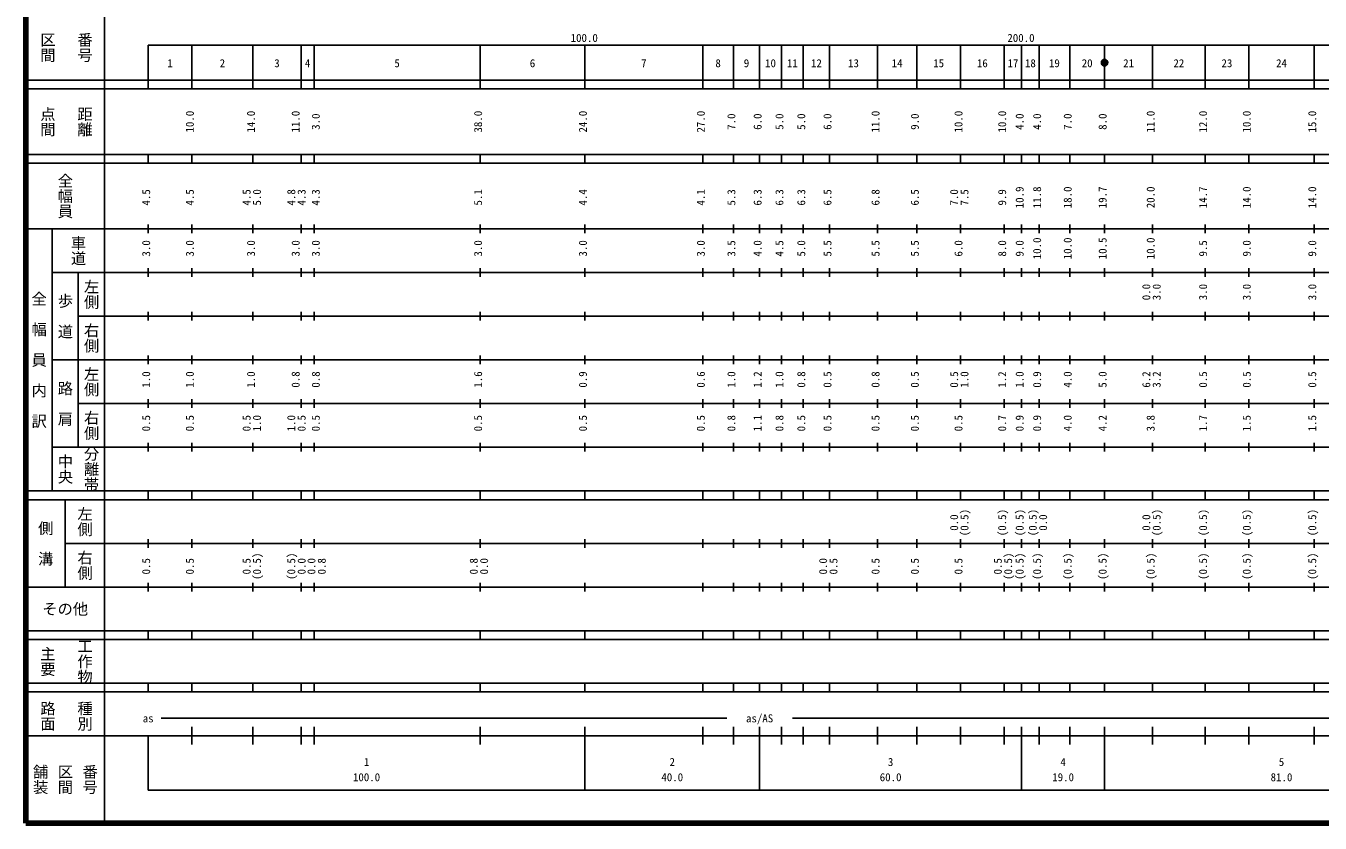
# Model space of a CAD drawing. Units: millimetres on the paper, enlarged 1000 times. Extents: x 40000 to 680000, y 20000 to 380000.
# Drawn here: x 40000 to 336342, y 20000 to 202409 of the extents above; entities that cross this region are included whole.
import ezdxf
from ezdxf.enums import TextEntityAlignment as Align

# ---------------------------------------------------------------- set-up
doc = ezdxf.new("R2010")
doc.units = ezdxf.units.MM
doc.header["$LTSCALE"] = 1000
doc.layers.add('M-TTL', color=2, linetype='Continuous', lineweight=140)
doc.layers.add('M-TTL-BAND', color=7, linetype='Continuous', lineweight=25)
doc.styles.add('@ＭＳ ゴシック', font='')
doc.styles.add('ＭＳ ゴシック', font='')
doc.styles.get('@ＭＳ ゴシック').set_extended_font_data('@MS Gothic')
doc.styles.get('ＭＳ ゴシック').set_extended_font_data('MS Gothic')

msp = doc.modelspace()

# ---------------------------------------------------------------- hatches: boundary and pattern name
at = {"layer": 'M-TTL-BAND'}
msp.add_hatch(color=256, dxfattribs=at).paths.add_polyline_path([(287750, 194000, 1), (286250, 194000, 1)])

# ---------------------------------------------------------------- linework, layer by layer
at = {"layer": 'M-TTL'}
for p, q in [((40000, 380000), (40000, 20000)), ((40000, 20000), (680000, 20000))]:
    msp.add_line(p, q, dxfattribs=at)
at = {"layer": 'M-TTL-BAND'}
for p, q in [((58000, 370000), (58000, 20000)), ((68000, 198000), (579000, 198000)), ((68000, 198000), (68000, 188000)), ((78000, 188000), (78000, 198000)), ((92000, 188000), (92000, 198000)), ((103000, 188000), (103000, 198000)), ((106000, 188000), (106000, 198000)), ((144000, 188000), (144000, 198000)), ((168000, 188000), (168000, 198000)), ((195000, 188000), (195000, 198000)), ((202000, 188000), (202000, 198000)), ((208000, 188000), (208000, 198000)), ((213000, 188000), (213000, 198000)), ((218000, 188000), (218000, 198000)), ((224000, 188000), (224000, 198000)), ((235000, 188000), (235000, 198000)), ((244000, 188000), (244000, 198000)), ((254000, 188000), (254000, 198000)), ((264000, 188000), (264000, 198000)), ((268000, 188000), (268000, 198000)), ((272000, 188000), (272000, 198000)), ((279000, 188000), (279000, 198000)), ((287000, 188000), (287000, 198000)), ((298000, 188000), (298000, 198000)), ((310000, 188000), (310000, 198000)), ((320000, 188000), (320000, 198000)), ((335000, 188000), (335000, 198000)), ((40000, 190000), (579000, 190000)), ((40000, 188000), (579000, 188000)), ((40000, 173000), (579000, 173000)), ((68000, 171000), (68000, 173000)), ((78000, 171000), (78000, 173000)), ((92000, 171000), (92000, 173000)), ((103000, 171000), (103000, 173000)), ((106000, 171000), (106000, 173000)), ((144000, 171000), (144000, 173000)), ((168000, 171000), (168000, 173000)), ((195000, 171000), (195000, 173000)), ((202000, 171000), (202000, 173000)), ((208000, 171000), (208000, 173000)), ((213000, 171000), (213000, 173000)), ((218000, 171000), (218000, 173000)), ((224000, 171000), (224000, 173000)), ((235000, 171000), (235000, 173000)), ((244000, 171000), (244000, 173000)), ((254000, 171000), (254000, 173000)), ((264000, 171000), (264000, 173000)), ((268000, 171000), (268000, 173000)), ((272000, 171000), (272000, 173000)), ((279000, 171000), (279000, 173000)), ((287000, 171000), (287000, 173000)), ((298000, 171000), (298000, 173000)), ((310000, 171000), (310000, 173000)), ((320000, 171000), (320000, 173000)), ((335000, 171000), (335000, 173000)), ((40000, 171000), (579000, 171000)), ((40000, 156000), (579000, 156000)), ((46000, 96000), (46000, 156000)), ((68000, 155000), (68000, 157000)), ((78000, 155000), (78000, 157000)), ((92000, 155000), (92000, 157000)), ((103000, 155000), (103000, 157000)), ((106000, 155000), (106000, 157000)), ((144000, 155000), (144000, 157000)), ((168000, 155000), (168000, 157000)), ((195000, 155000), (195000, 157000)), ((202000, 155000), (202000, 157000)), ((208000, 155000), (208000, 157000)), ((213000, 155000), (213000, 157000)), ((218000, 155000), (218000, 157000)), ((224000, 155000), (224000, 157000)), ((235000, 155000), (235000, 157000)), ((244000, 155000), (244000, 157000)), ((254000, 155000), (254000, 157000)), ((264000, 155000), (264000, 157000)), ((268000, 155000), (268000, 157000)), ((272000, 155000), (272000, 157000)), ((279000, 155000), (279000, 157000)), ((287000, 155000), (287000, 157000)), ((298000, 155000), (298000, 157000)), ((310000, 155000), (310000, 157000)), ((320000, 155000), (320000, 157000)), ((335000, 155000), (335000, 157000)), ((46000, 146000), (579000, 146000)), ((52000, 146000), (52000, 106000)), ((68000, 145000), (68000, 147000)), ((78000, 145000), (78000, 147000)), ((92000, 145000), (92000, 147000)), ((103000, 145000), (103000, 147000)), ((106000, 145000), (106000, 147000)), ((144000, 145000), (144000, 147000)), ((168000, 145000), (168000, 147000)), ((195000, 145000), (195000, 147000)), ((202000, 145000), (202000, 147000)), ((208000, 145000), (208000, 147000)), ((213000, 145000), (213000, 147000)), ((218000, 145000), (218000, 147000)), ((224000, 145000), (224000, 147000)), ((235000, 145000), (235000, 147000)), ((244000, 145000), (244000, 147000)), ((254000, 145000), (254000, 147000)), ((264000, 145000), (264000, 147000)), ((268000, 145000), (268000, 147000)), ((272000, 145000), (272000, 147000)), ((279000, 145000), (279000, 147000)), ((287000, 145000), (287000, 147000)), ((298000, 145000), (298000, 147000)), ((310000, 145000), (310000, 147000)), ((320000, 145000), (320000, 147000)), ((335000, 145000), (335000, 147000)), ((68000, 135000), (68000, 137000)), ((78000, 135000), (78000, 137000)), ((92000, 135000), (92000, 137000)), ((103000, 135000), (103000, 137000)), ((106000, 135000), (106000, 137000)), ((144000, 135000), (144000, 137000)), ((168000, 135000), (168000, 137000)), ((195000, 135000), (195000, 137000)), ((202000, 135000), (202000, 137000)), ((208000, 135000), (208000, 137000)), ((213000, 135000), (213000, 137000)), ((218000, 135000), (218000, 137000)), ((224000, 135000), (224000, 137000)), ((235000, 135000), (235000, 137000)), ((244000, 135000), (244000, 137000)), ((254000, 135000), (254000, 137000)), ((264000, 135000), (264000, 137000)), ((268000, 135000), (268000, 137000)), ((272000, 135000), (272000, 137000)), ((279000, 135000), (279000, 137000)), ((287000, 135000), (287000, 137000)), ((298000, 135000), (298000, 137000)), ((310000, 135000), (310000, 137000)), ((320000, 135000), (320000, 137000)), ((335000, 135000), (335000, 137000)), ((52000, 136000), (579000, 136000)), ((46000, 126000), (579000, 126000)), ((68000, 125000), (68000, 127000)), ((78000, 125000), (78000, 127000)), ((92000, 125000), (92000, 127000)), ((103000, 125000), (103000, 127000)), ((106000, 125000), (106000, 127000)), ((144000, 125000), (144000, 127000)), ((168000, 125000), (168000, 127000)), ((195000, 125000), (195000, 127000)), ((202000, 125000), (202000, 127000)), ((208000, 125000), (208000, 127000)), ((213000, 125000), (213000, 127000)), ((218000, 125000), (218000, 127000)), ((224000, 125000), (224000, 127000)), ((235000, 125000), (235000, 127000)), ((244000, 125000), (244000, 127000)), ((254000, 125000), (254000, 127000)), ((264000, 125000), (264000, 127000)), ((268000, 125000), (268000, 127000)), ((272000, 125000), (272000, 127000)), ((279000, 125000), (279000, 127000)), ((287000, 125000), (287000, 127000)), ((298000, 125000), (298000, 127000)), ((310000, 125000), (310000, 127000)), ((320000, 125000), (320000, 127000)), ((335000, 125000), (335000, 127000)), ((52000, 116000), (579000, 116000)), ((68000, 115000), (68000, 117000)), ((78000, 115000), (78000, 117000)), ((92000, 115000), (92000, 117000)), ((103000, 115000), (103000, 117000)), ((106000, 115000), (106000, 117000)), ((144000, 115000), (144000, 117000)), ((168000, 115000), (168000, 117000)), ((195000, 115000), (195000, 117000)), ((202000, 115000), (202000, 117000)), ((208000, 115000), (208000, 117000)), ((213000, 115000), (213000, 117000)), ((218000, 115000), (218000, 117000)), ((224000, 115000), (224000, 117000)), ((235000, 115000), (235000, 117000)), ((244000, 115000), (244000, 117000)), ((254000, 115000), (254000, 117000)), ((264000, 115000), (264000, 117000)), ((268000, 115000), (268000, 117000)), ((272000, 115000), (272000, 117000)), ((279000, 115000), (279000, 117000)), ((287000, 115000), (287000, 117000)), ((298000, 115000), (298000, 117000)), ((310000, 115000), (310000, 117000)), ((320000, 115000), (320000, 117000)), ((335000, 115000), (335000, 117000)), ((68000, 105000), (68000, 107000)), ((78000, 105000), (78000, 107000)), ((92000, 105000), (92000, 107000)), ((103000, 105000), (103000, 107000)), ((106000, 105000), (106000, 107000)), ((144000, 105000), (144000, 107000)), ((168000, 105000), (168000, 107000)), ((195000, 105000), (195000, 107000)), ((202000, 105000), (202000, 107000)), ((208000, 105000), (208000, 107000)), ((213000, 105000), (213000, 107000)), ((218000, 105000), (218000, 107000)), ((224000, 105000), (224000, 107000)), ((235000, 105000), (235000, 107000)), ((244000, 105000), (244000, 107000)), ((254000, 105000), (254000, 107000)), ((264000, 105000), (264000, 107000)), ((268000, 105000), (268000, 107000)), ((272000, 105000), (272000, 107000)), ((279000, 105000), (279000, 107000)), ((287000, 105000), (287000, 107000)), ((298000, 105000), (298000, 107000)), ((310000, 105000), (310000, 107000)), ((320000, 105000), (320000, 107000)), ((335000, 105000), (335000, 107000)), ((46000, 106000), (579000, 106000)), ((40000, 96000), (579000, 96000)), ((68000, 94000), (68000, 96000)), ((78000, 94000), (78000, 96000)), ((92000, 94000), (92000, 96000)), ((103000, 94000), (103000, 96000)), ((106000, 94000), (106000, 96000)), ((144000, 94000), (144000, 96000)), ((168000, 94000), (168000, 96000)), ((195000, 94000), (195000, 96000)), ((202000, 94000), (202000, 96000)), ((208000, 94000), (208000, 96000)), ((213000, 94000), (213000, 96000)), ((218000, 94000), (218000, 96000)), ((224000, 94000), (224000, 96000)), ((235000, 94000), (235000, 96000)), ((244000, 94000), (244000, 96000)), ((254000, 94000), (254000, 96000)), ((264000, 94000), (264000, 96000)), ((268000, 94000), (268000, 96000)), ((272000, 94000), (272000, 96000)), ((279000, 94000), (279000, 96000)), ((287000, 94000), (287000, 96000)), ((298000, 94000), (298000, 96000)), ((310000, 94000), (310000, 96000)), ((320000, 94000), (320000, 96000)), ((335000, 94000), (335000, 96000)), ((40000, 94000), (579000, 94000)), ((49000, 94000), (49000, 74000)), ((49000, 84000), (579000, 84000)), ((68000, 83000), (68000, 85000)), ((78000, 83000), (78000, 85000)), ((92000, 83000), (92000, 85000)), ((103000, 83000), (103000, 85000)), ((106000, 83000), (106000, 85000)), ((144000, 83000), (144000, 85000)), ((168000, 83000), (168000, 85000)), ((195000, 83000), (195000, 85000)), ((202000, 83000), (202000, 85000)), ((208000, 83000), (208000, 85000)), ((213000, 83000), (213000, 85000)), ((218000, 83000), (218000, 85000)), ((224000, 83000), (224000, 85000)), ((235000, 83000), (235000, 85000)), ((244000, 83000), (244000, 85000)), ((254000, 83000), (254000, 85000)), ((264000, 83000), (264000, 85000)), ((268000, 83000), (268000, 85000)), ((272000, 83000), (272000, 85000)), ((279000, 83000), (279000, 85000)), ((287000, 83000), (287000, 85000)), ((298000, 83000), (298000, 85000)), ((310000, 83000), (310000, 85000)), ((320000, 83000), (320000, 85000)), ((335000, 83000), (335000, 85000)), ((68000, 73000), (68000, 75000)), ((78000, 73000), (78000, 75000)), ((92000, 73000), (92000, 75000)), ((103000, 73000), (103000, 75000)), ((106000, 73000), (106000, 75000)), ((144000, 73000), (144000, 75000)), ((168000, 73000), (168000, 75000)), ((195000, 73000), (195000, 75000)), ((202000, 73000), (202000, 75000)), ((208000, 73000), (208000, 75000)), ((213000, 73000), (213000, 75000)), ((218000, 73000), (218000, 75000)), ((224000, 73000), (224000, 75000)), ((235000, 73000), (235000, 75000)), ((244000, 73000), (244000, 75000)), ((254000, 73000), (254000, 75000)), ((264000, 73000), (264000, 75000)), ((268000, 73000), (268000, 75000)), ((272000, 73000), (272000, 75000)), ((279000, 73000), (279000, 75000)), ((287000, 73000), (287000, 75000)), ((298000, 73000), (298000, 75000)), ((310000, 73000), (310000, 75000)), ((320000, 73000), (320000, 75000)), ((335000, 73000), (335000, 75000)), ((40000, 74000), (579000, 74000)), ((40000, 64000), (579000, 64000)), ((68000, 62000), (68000, 64000)), ((78000, 62000), (78000, 64000)), ((92000, 62000), (92000, 64000)), ((103000, 62000), (103000, 64000)), ((106000, 62000), (106000, 64000)), ((144000, 62000), (144000, 64000)), ((168000, 62000), (168000, 64000)), ((195000, 62000), (195000, 64000)), ((202000, 62000), (202000, 64000)), ((208000, 62000), (208000, 64000)), ((213000, 62000), (213000, 64000)), ((218000, 62000), (218000, 64000)), ((224000, 62000), (224000, 64000)), ((235000, 62000), (235000, 64000)), ((244000, 62000), (244000, 64000)), ((254000, 62000), (254000, 64000)), ((264000, 62000), (264000, 64000)), ((268000, 62000), (268000, 64000)), ((272000, 62000), (272000, 64000)), ((279000, 62000), (279000, 64000)), ((287000, 62000), (287000, 64000)), ((298000, 62000), (298000, 64000)), ((310000, 62000), (310000, 64000)), ((320000, 62000), (320000, 64000)), ((335000, 62000), (335000, 64000)), ((40000, 62000), (579000, 62000)), ((40000, 52000), (579000, 52000)), ((68000, 50000), (68000, 52000)), ((78000, 50000), (78000, 52000)), ((92000, 50000), (92000, 52000)), ((103000, 50000), (103000, 52000)), ((106000, 50000), (106000, 52000)), ((144000, 50000), (144000, 52000)), ((168000, 50000), (168000, 52000)), ((195000, 50000), (195000, 52000)), ((202000, 50000), (202000, 52000)), ((208000, 50000), (208000, 52000)), ((213000, 50000), (213000, 52000)), ((218000, 50000), (218000, 52000)), ((224000, 50000), (224000, 52000)), ((235000, 50000), (235000, 52000)), ((244000, 50000), (244000, 52000)), ((254000, 50000), (254000, 52000)), ((264000, 50000), (264000, 52000)), ((268000, 50000), (268000, 52000)), ((272000, 50000), (272000, 52000)), ((279000, 50000), (279000, 52000)), ((287000, 50000), (287000, 52000)), ((298000, 50000), (298000, 52000)), ((310000, 50000), (310000, 52000)), ((320000, 50000), (320000, 52000)), ((335000, 50000), (335000, 52000)), ((40000, 50000), (579000, 50000)), ((71000, 44000), (200500, 44000)), ((78000, 38000), (78000, 42000)), ((92000, 38000), (92000, 42000)), ((103000, 38000), (103000, 42000)), ((106000, 38000), (106000, 42000)), ((144000, 38000), (144000, 42000)), ((168000, 27500), (168000, 42000)), ((195000, 38000), (195000, 42000)), ((202000, 38000), (202000, 42000)), ((208000, 27500), (208000, 42000)), ((213000, 38000), (213000, 42000)), ((215500, 44000), (504000, 44000)), ((218000, 38000), (218000, 42000)), ((224000, 38000), (224000, 42000)), ((235000, 38000), (235000, 42000)), ((244000, 38000), (244000, 42000)), ((254000, 38000), (254000, 42000)), ((264000, 38000), (264000, 42000)), ((268000, 27500), (268000, 42000)), ((272000, 38000), (272000, 42000)), ((279000, 38000), (279000, 42000)), ((287000, 27500), (287000, 42000)), ((298000, 38000), (298000, 42000)), ((310000, 38000), (310000, 42000)), ((320000, 38000), (320000, 42000)), ((335000, 38000), (335000, 42000)), ((40000, 40000), (579000, 40000)), ((68000, 40000), (68000, 27500)), ((68000, 27500), (579000, 27500))]:
    msp.add_line(p, q, dxfattribs=at)
msp.add_lwpolyline([(287750, 194000, 1), (286250, 194000, 1)], format="xyb", close=True, dxfattribs=at)

# ---------------------------------------------------------------- texts
at = {"layer": 'M-TTL-BAND', "style": '@ＭＳ ゴシック'}
for s, p in [('区間', (45000, 197500)), ('番号', (53500, 197500)), ('点間', (45000, 180500)), ('距離', (53500, 180500)), ('全幅員', (49000, 163500)), ('車道', (52000, 151000)), ('左側', (55000, 141000)), ('全\u3000幅\u3000員\u3000内\u3000訳', (43000, 126000)), ('歩\u3000道', (49000, 136000)), ('右側', (55000, 131000)), ('左側', (55000, 121000)), ('路\u3000肩', (49000, 116000)), ('右側', (55000, 111000)), ('中央', (49000, 101000)), ('分離帯', (55000, 101000)), ('左側', (53500, 89000)), ('側\u3000溝', (44500, 84000)), ('右側', (53500, 79000)), ('主要', (45000, 57000)), ('工作物', (53500, 57000)), ('路面', (45000, 44500)), ('種別', (53500, 44500)), ('舗装', (43333, 30000)), ('区間', (49000, 30000)), ('番号', (54667, 30000))]:
    msp.add_text(s, height=2566, rotation=270, dxfattribs=at).set_placement(p, align=Align.MIDDLE_CENTER)
at = {"layer": 'M-TTL-BAND', "style": 'ＭＳ ゴシック'}
for s, p in [('100.0', (167844, 198195)), ('200.0', (267844, 198195)), ('1', (73000, 192405)), ('2', (85000, 192405)), ('3', (97500, 192405)), ('4', (104500, 192405)), ('5', (125000, 192405)), ('6', (156000, 192405)), ('7', (181500, 192405)), ('8', (198500, 192405)), ('9', (205000, 192405)), ('10', (210500, 192405)), ('11', (215500, 192405)), ('12', (221000, 192405)), ('13', (229500, 192405)), ('14', (239500, 192405)), ('15', (249000, 192405)), ('16', (259000, 192405)), ('17', (266000, 192405)), ('18', (270000, 192405)), ('19', (275500, 192405)), ('20', (283000, 192405)), ('21', (292500, 192405)), ('22', (304000, 192405)), ('23', (315000, 192405)), ('24', (327500, 192405)), ('as/AS', (208000, 42500)), ('as', (68000, 42500)), ('1', (118000, 32523)), ('2', (188000, 32523)), ('3', (238000, 32523)), ('4', (277500, 32523)), ('5', (327500, 32523)), ('100.0', (118000, 29033)), ('40.0', (188000, 29033)), ('60.0', (238000, 29033)), ('19.0', (277500, 29033)), ('81.0', (327500, 29033))]:
    msp.add_text(s, height=1833, dxfattribs=at).set_placement(p, align=Align.BOTTOM_CENTER)
for s, p in [('10.0', (79000, 180500)), ('14.0', (93000, 180500)), ('11.0', (103222, 180500)), ('3.0', (107835, 180500)), ('38.0', (145000, 180500)), ('24.0', (169000, 180500)), ('27.0', (196000, 180500)), ('7.0', (203000, 180500)), ('6.0', (209000, 180500)), ('5.0', (214000, 180500)), ('5.0', (219000, 180500)), ('6.0', (225000, 180500)), ('11.0', (236000, 180500)), ('9.0', (245000, 180500)), ('10.0', (255000, 180500)), ('10.0', (265000, 180500)), ('4.0', (269000, 180500)), ('4.0', (273000, 180500)), ('7.0', (280000, 180500)), ('8.0', (288000, 180500)), ('11.0', (299000, 180500)), ('12.0', (311000, 180500)), ('10.0', (321000, 180500)), ('15.0', (336000, 180500)), ('4.5', (69000, 163174)), ('4.5', (79000, 163174)), ('4.5', (92000, 163174)), ('5.0', (94370, 163174)), ('4.8', (102222, 163174)), ('4.3', (104592, 163174)), ('4.3', (107835, 163174)), ('5.1', (145000, 163174)), ('4.4', (169000, 163174)), ('4.1', (196000, 163174)), ('5.3', (203000, 163174)), ('6.3', (209000, 163174)), ('6.3', (214000, 163174)), ('6.3', (219000, 163174)), ('6.5', (225000, 163174)), ('6.8', (236000, 163174)), ('6.5', (245000, 163174)), ('7.0', (254000, 163174)), ('7.5', (256370, 163174)), ('9.9', (265000, 163174)), ('10.9', (269000, 163174)), ('11.8', (273000, 163174)), ('18.0', (280000, 163174)), ('19.7', (288000, 163174)), ('20.0', (299000, 163174)), ('14.7', (311000, 163174)), ('14.0', (321000, 163174)), ('14.0', (336000, 163174)), ('3.0', (69000, 151500)), ('3.0', (79000, 151500)), ('3.0', (93000, 151500)), ('3.0', (103222, 151500)), ('3.0', (107835, 151500)), ('3.0', (145000, 151500)), ('3.0', (169000, 151500)), ('3.0', (196000, 151500)), ('3.5', (203000, 151500)), ('4.0', (209000, 151500)), ('4.5', (214000, 151500)), ('5.0', (219000, 151500)), ('5.5', (225000, 151500)), ('5.5', (236000, 151500)), ('5.5', (245000, 151500)), ('6.0', (255000, 151500)), ('8.0', (265000, 151500)), ('9.0', (269000, 151500)), ('10.0', (273000, 151500)), ('10.0', (280000, 151500)), ('10.5', (288000, 151500)), ('10.0', (299000, 151500)), ('9.5', (311000, 151500)), ('9.0', (321000, 151500)), ('9.0', (336000, 151500)), ('0.0', (298000, 141500)), ('3.0', (300370, 141500)), ('3.0', (311000, 141500)), ('3.0', (321000, 141500)), ('3.0', (336000, 141500)), ('1.0', (69000, 121500)), ('1.0', (79000, 121500)), ('1.0', (93000, 121500)), ('0.8', (103222, 121500)), ('0.8', (107835, 121500)), ('1.6', (145000, 121500)), ('0.9', (169000, 121500)), ('0.6', (196000, 121500)), ('1.0', (203000, 121500)), ('1.2', (209000, 121500)), ('1.0', (214000, 121500)), ('0.8', (219000, 121500)), ('0.5', (225000, 121500)), ('0.8', (236000, 121500)), ('0.5', (245000, 121500)), ('0.5', (254000, 121500)), ('1.0', (256370, 121500)), ('1.2', (265000, 121500)), ('1.0', (269000, 121500)), ('0.9', (273000, 121500)), ('4.0', (280000, 121500)), ('5.0', (288000, 121500)), ('6.2', (298000, 121500)), ('3.2', (300370, 121500)), ('0.5', (311000, 121500)), ('0.5', (321000, 121500)), ('0.5', (336000, 121500)), ('0.5', (69000, 111500)), ('0.5', (79000, 111500)), ('0.5', (92000, 111500)), ('1.0', (94370, 111500)), ('1.0', (102222, 111500)), ('0.5', (104592, 111500)), ('0.5', (107835, 111500)), ('0.5', (145000, 111500)), ('0.5', (169000, 111500)), ('0.5', (196000, 111500)), ('0.8', (203000, 111500)), ('1.1', (209000, 111500)), ('0.8', (214000, 111500)), ('0.5', (219000, 111500)), ('0.5', (225000, 111500)), ('0.5', (236000, 111500)), ('0.5', (245000, 111500)), ('0.5', (255000, 111500)), ('0.7', (265000, 111500)), ('0.9', (269000, 111500)), ('0.9', (273000, 111500)), ('4.0', (280000, 111500)), ('4.2', (288000, 111500)), ('3.8', (299000, 111500)), ('1.7', (311000, 111500)), ('1.5', (321000, 111500)), ('1.5', (336000, 111500)), ('0.0', (254000, 88764)), ('(0.5)', (256370, 88764)), ('(0.5)', (265000, 88764)), ('(0.5)', (269000, 88764)), ('(0.5)', (272000, 88764)), ('0.0', (274370, 88764)), ('0.0', (298000, 88764)), ('(0.5)', (300370, 88764)), ('(0.5)', (311000, 88764)), ('(0.5)', (321000, 88764)), ('(0.5)', (336000, 88764)), ('0.5', (69000, 78764)), ('0.5', (79000, 78764)), ('0.5', (92000, 78764)), ('(0.5)', (94370, 78764)), ('(0.5)', (102222, 78764)), ('0.0', (104592, 78764)), ('0.0', (106835, 78764)), ('0.8', (109205, 78764)), ('0.8', (144000, 78764)), ('0.0', (146370, 78764)), ('0.0', (224000, 78764)), ('0.5', (226370, 78764)), ('0.5', (236000, 78764)), ('0.5', (245000, 78764)), ('0.5', (255000, 78764)), ('0.5', (264000, 78764)), ('(0.5)', (266370, 78764)), ('(0.5)', (269000, 78764)), ('(0.5)', (273000, 78764)), ('(0.5)', (280000, 78764)), ('(0.5)', (288000, 78764)), ('(0.5)', (299000, 78764)), ('(0.5)', (311000, 78764)), ('(0.5)', (321000, 78764)), ('(0.5)', (336000, 78764))]:
    msp.add_text(s, height=1833, rotation=90, dxfattribs=at).set_placement(p, align=Align.BOTTOM_CENTER)
msp.add_text('その他', height=2566, dxfattribs=at).set_placement((49000, 69000), align=Align.MIDDLE_CENTER)

doc.saveas('drawing.dxf')
